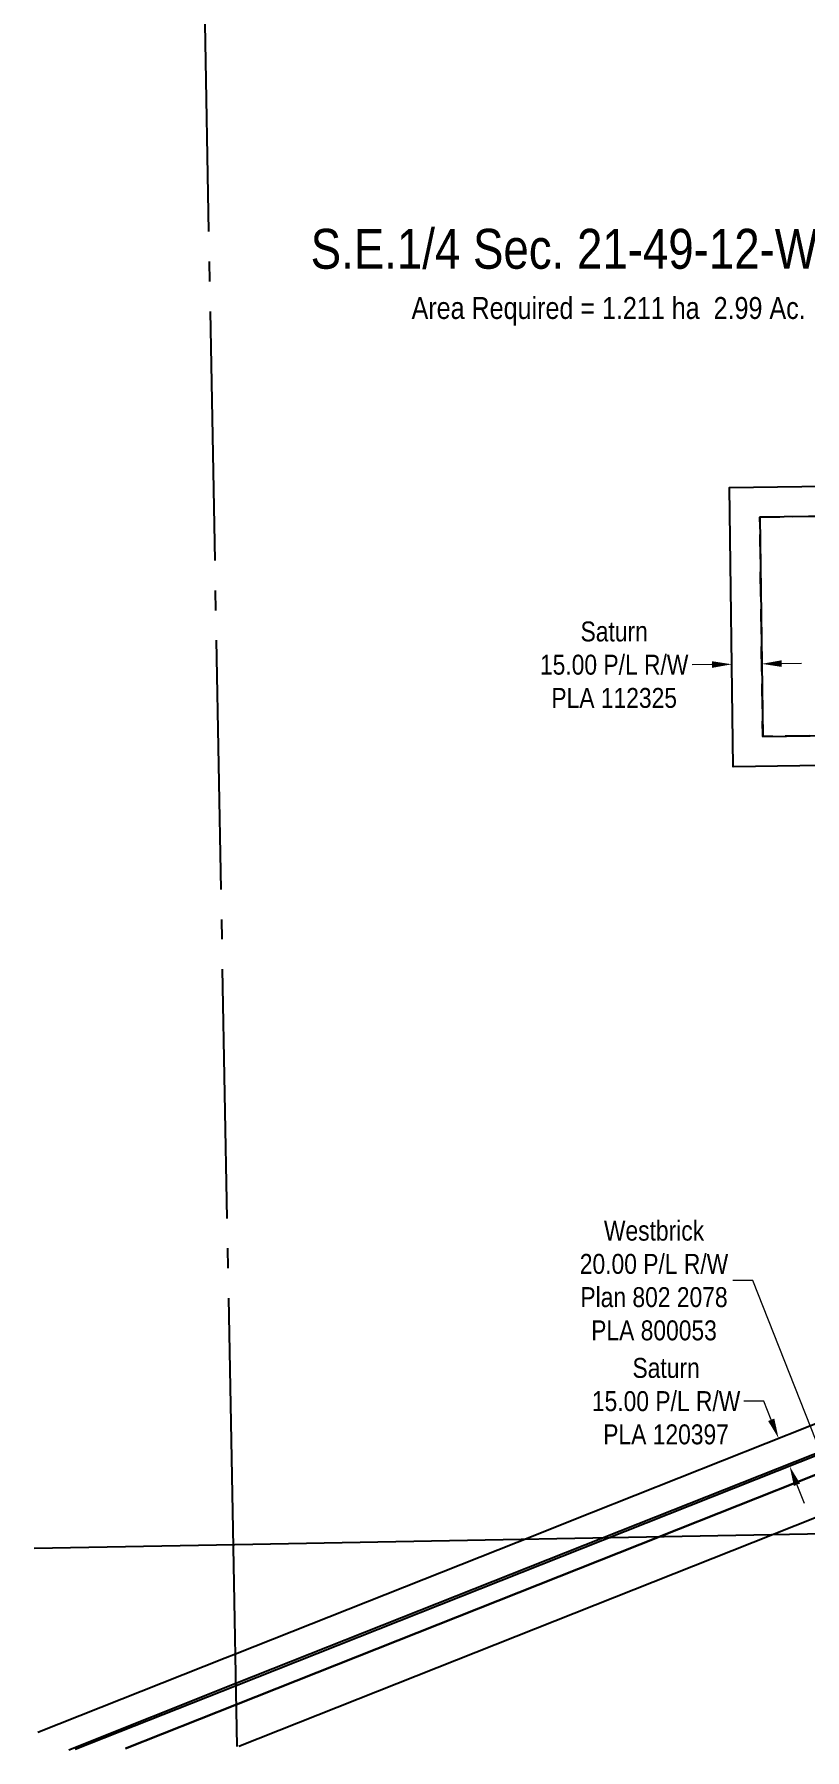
# Model space of a CAD drawing. Extents: x 583854 to 591751, y 5898015 to 5905299.
# Drawn here: x 586936 to 587323, y 5899224 to 5900084 of the extents above; entities that cross this region are included whole.
import ezdxf
from ezdxf.enums import TextEntityAlignment as Align

# ---------------------------------------------------------------- set-up
doc = ezdxf.new("R2010")
doc.units = 0
doc.header["$LTSCALE"] = 5
doc.header["$PDSIZE"] = 0.5
doc.linetypes.add('foc-ACCESSROAD', pattern=[3.75, 2.5, -1.25])
doc.linetypes.add('foc-QUARTERLINE', pattern=[33, 25, -3, 2, -3])
doc.layers.get('Defpoints').update_dxf_attribs({"color": 9})
for name, color, linetype in [('C-RW', 13, 'Continuous'), ('C-SYMBOL', 7, 'Continuous'), ('C-WS', 13, 'foc-ACCESSROAD'), ('F-RW', 190, 'Continuous'), ('L-AREAREQUIRED', 7, 'Continuous'), ('L-QSEC', 8, 'foc-QUARTERLINE'), ('L-SEC', 7, 'Continuous')]:
    doc.layers.add(name, color=color, linetype=linetype)
doc.layers.add('F-RW-T', color=190, linetype='Continuous', lineweight=9)
doc.styles.add('100L', font='ARIALN.TTF', dxfattribs={"height": 11})
doc.styles.add('175L', font='ARIALN.TTF', dxfattribs={"height": 20})
doc.styles.add('80CG', font='ARIALN.TTF', dxfattribs={"height": 10})
doc.dimstyles.new('Compass 5 000', dxfattribs={"dimscale": 5, "dimtxt": 9, "dimasz": 2, "dimexe": 0.2, "dimexo": 0.0625, "dimgap": 0.5, "dimtad": 0, "dimtih": 1, "dimtoh": 1, "dimzin": 0, "dimdsep": 46, "dimtxsty": '80CG', "dimcen": 0.1, "dimse1": 1, "dimse2": 1, "dimclrd": 256, "dimclrt": 256, "dimaunit": 1, "dimadec": 4, "dimazin": 0, "dimtfac": 0.06, "dimtofl": 0, "dimtmove": 0, "dimatfit": 1, "dimfxl": 0.2, "dimtolj": 1, "dimtzin": 0, "dimlwd": -1, "dimarcsym": 0})

# ---------------------------------------------------------------- blocks, each defined once
blk = doc.blocks.new('*D469')
at = {"layer": 'Defpoints', "color": 0, "transparency": 16777216}
for p in [(587286.57, 5899767.92), (587286.6, 5899765.27), (587301.61, 5899765.47)]:
    blk.add_point(p, dxfattribs=at)
at = {"layer": 'F-RW-T', "transparency": 16777216}
for p, q in [((587276.57, 5899767.78), (587266.57, 5899767.65)), ((587311.57, 5899768.26), (587321.57, 5899768.4))]:
    blk.add_line(p, q, dxfattribs=at)
for points in [[(587276.55, 5899769.45), (587276.59, 5899766.12), (587286.57, 5899767.92)], [(587311.55, 5899769.93), (587311.6, 5899766.6), (587301.57, 5899768.13)]]:
    blk.add_solid(points, dxfattribs=at)
at = {"layer": 'F-RW-T', "transparency": 16777216, "insert": (587227.48, 5899767.65), "char_height": 10, "attachment_point": 5, "style": '80CG'}
blk.add_mtext('\\A1;Saturn\\P15.00 P/L R/W\\PPLA 112325', dxfattribs=at)
blk = doc.blocks.new('*D470')
at = {"layer": 'Defpoints', "color": 0, "transparency": 16777216}
for p in [(587309.99, 5899379.69), (587311.57, 5899380.32), (587317.11, 5899366.34)]:
    blk.add_point(p, dxfattribs=at)
at = {"layer": 'F-RW-T', "transparency": 16777216}
for p, q in [((587302.62, 5899398.28), (587292.62, 5899398.28)), ((587306.3, 5899388.99), (587302.62, 5899398.28)), ((587319.22, 5899356.42), (587322.91, 5899347.12))]:
    blk.add_line(p, q, dxfattribs=at)
for points in [[(587307.85, 5899389.6), (587304.75, 5899388.37), (587309.99, 5899379.69)], [(587320.77, 5899357.03), (587317.67, 5899355.8), (587315.54, 5899365.71)]]:
    blk.add_solid(points, dxfattribs=at)
at = {"layer": 'F-RW-T', "transparency": 16777216, "insert": (587253.53, 5899398.28), "char_height": 10, "attachment_point": 5, "style": '80CG'}
blk.add_mtext('\\A1;Saturn\\P15.00 P/L R/W\\PPLA 120397', dxfattribs=at)
blk = doc.blocks.new('*D472')
at = {"layer": 'Defpoints', "color": 0, "transparency": 16777216}
for p in [(587335.09, 5899362.72), (587344.11, 5899366.29), (587351.48, 5899347.71)]:
    blk.add_point(p, dxfattribs=at)
at = {"layer": 'F-RW-T', "transparency": 16777216}
for p, q in [((587297.01, 5899458.78), (587287.01, 5899458.78)), ((587331.4, 5899372.01), (587297.01, 5899458.78)), ((587346.14, 5899334.84), (587349.82, 5899325.54))]:
    blk.add_line(p, q, dxfattribs=at)
for points in [[(587332.95, 5899372.63), (587329.85, 5899371.4), (587335.09, 5899362.72)], [(587347.69, 5899335.45), (587344.59, 5899334.23), (587342.45, 5899344.14)]]:
    blk.add_solid(points, dxfattribs=at)
at = {"layer": 'F-RW-T', "transparency": 16777216, "insert": (587247.47, 5899458.78), "char_height": 10, "attachment_point": 5, "style": '80CG'}
blk.add_mtext('\\A1;Westbrick\\P20.00 P/L R/W\\PPlan 802 2078\\PPLA 800053', dxfattribs=at)

msp = doc.modelspace()

# ---------------------------------------------------------------- linework, layer by layer
at = {"layer": 'C-RW'}
for points in [[(587487.941, 5899424.572), (587250.025, 5899330.255), (587037.859, 5899246.148), (586982.147, 5899224.058)], [(586953.694, 5899223.529), (587037.66, 5899256.822), (587221.568, 5899329.726), (587440.833, 5899416.639)]]:
    msp.add_lwpolyline(points, dxfattribs=at)
at = {"layer": 'C-WS', "flags": 128}
msp.add_lwpolyline([(587411.959, 5899740.67), (587412.06, 5899733.264), (587398.567, 5899733.081), (587391.893, 5899732.989), (587385.145, 5899732.896), (587302.071, 5899731.76), (587300.566, 5899841.751), (587410.555, 5899843.254), (587410.793, 5899825.937), (587411.024, 5899808.973), (587411.959, 5899740.67)], close=True, dxfattribs=at)
at = {"layer": 'F-RW'}
for points in [[(587398.775, 5899718.075), (587287.27, 5899716.55), (587285.356, 5899856.552), (587418.215, 5899858.368)], [(587410.555, 5899843.254), (587300.566, 5899841.751), (587302.071, 5899731.76), (587385.145, 5899732.896)], [(587520.789, 5899234.091), (587521.174, 5899268.402), (587521.23, 5899273.4), (587521.638, 5899309.68), (587526.825, 5899325.345), (587523.352, 5899334.092), (587521.086, 5899339.811), (587518.176, 5899347.146), (587509.427, 5899369.2), (587495.328, 5899404.747), (587487.965, 5899423.322), (587484.286, 5899432.605), (587454.813, 5899420.922), (587440.856, 5899415.388), (587221.592, 5899328.476), (587037.683, 5899255.572), (586957.027, 5899223.591)], [(586938.149, 5899232.25), (587032.153, 5899269.523), (587037.385, 5899271.597), (587178.867, 5899327.683), (587216.081, 5899342.441), (587435.33, 5899429.409)], [(586982.147, 5899224.058), (587037.859, 5899246.148), (587250.025, 5899330.255), (587487.941, 5899424.572)], [(587495.305, 5899405.998), (587306.935, 5899331.313), (587039.057, 5899225.118)]]:
    msp.add_lwpolyline(points, dxfattribs=at)
at = {"layer": 'L-QSEC'}
for p, q in [((587036.391, 5899325.039), (587022.11, 5900089.25)), ((587038.25, 5899225.103), (587036.391, 5899325.039))]:
    msp.add_line(p, q, dxfattribs=at)
at = {"layer": 'L-SEC'}
for p, q in [((587037.033, 5899326.486), (587438.889, 5899333.97)), ((586936.427, 5899324.592), (587037.033, 5899326.486))]:
    msp.add_line(p, q, dxfattribs=at)

# ---------------------------------------------------------------- texts
at = {"layer": 'C-SYMBOL', "color": 3, "style": '175L'}
msp.add_text('S.E.1/4 Sec. 21-49-12-W.5M.', height=19.99084, dxfattribs=at).set_placement((587224.698, 5899960.312), align=Align.BOTTOM_CENTER)
at = {"layer": 'L-AREAREQUIRED', "color": 5, "style": '100L'}
msp.add_text('Area Required = 1.211 ha  2.99 Ac.', height=10.99496, dxfattribs=at).set_placement((587224.698, 5899937.822), align=Align.BOTTOM_CENTER)

# ---------------------------------------------------------------- dimensions: what is measured, and where the dimension line sits
at = {"layer": 'F-RW-T'}
for p1, p2, distance, text, picture, middle in [((587301.61, 5899765.475), (587286.604, 5899765.27), -2.652, 'Saturn\\P15.00 P/L R/W\\PPLA 112325', '*D469', (587227.484, 5899767.647)), ((587317.113, 5899366.339), (587311.568, 5899380.317), 1.698, 'Saturn\\P15.00 P/L R/W\\PPLA 120397', '*D470', (587253.53, 5899398.282))]:
    dim = msp.add_aligned_dim(p1=p1, p2=p2, distance=distance, text=text, dimstyle='Compass 5 000', dxfattribs=at)
    dim.commit()
    dim.dimension.update_dxf_attribs({"geometry": picture, "text_midpoint": middle})
dim = msp.add_linear_dim(base=(587335.088, 5899362.717), p1=(587351.477, 5899347.714), p2=(587344.112, 5899366.294), angle=111.624776, text='Westbrick\\P20.00 P/L R/W\\PPlan 802 2078\\PPLA 800053', dimstyle='Compass 5 000', dxfattribs=at)
dim.commit()
dim.dimension.update_dxf_attribs({"geometry": '*D472', "text_midpoint": (587247.468, 5899458.778), "dimtype": 161})

doc.saveas('drawing.dxf')
